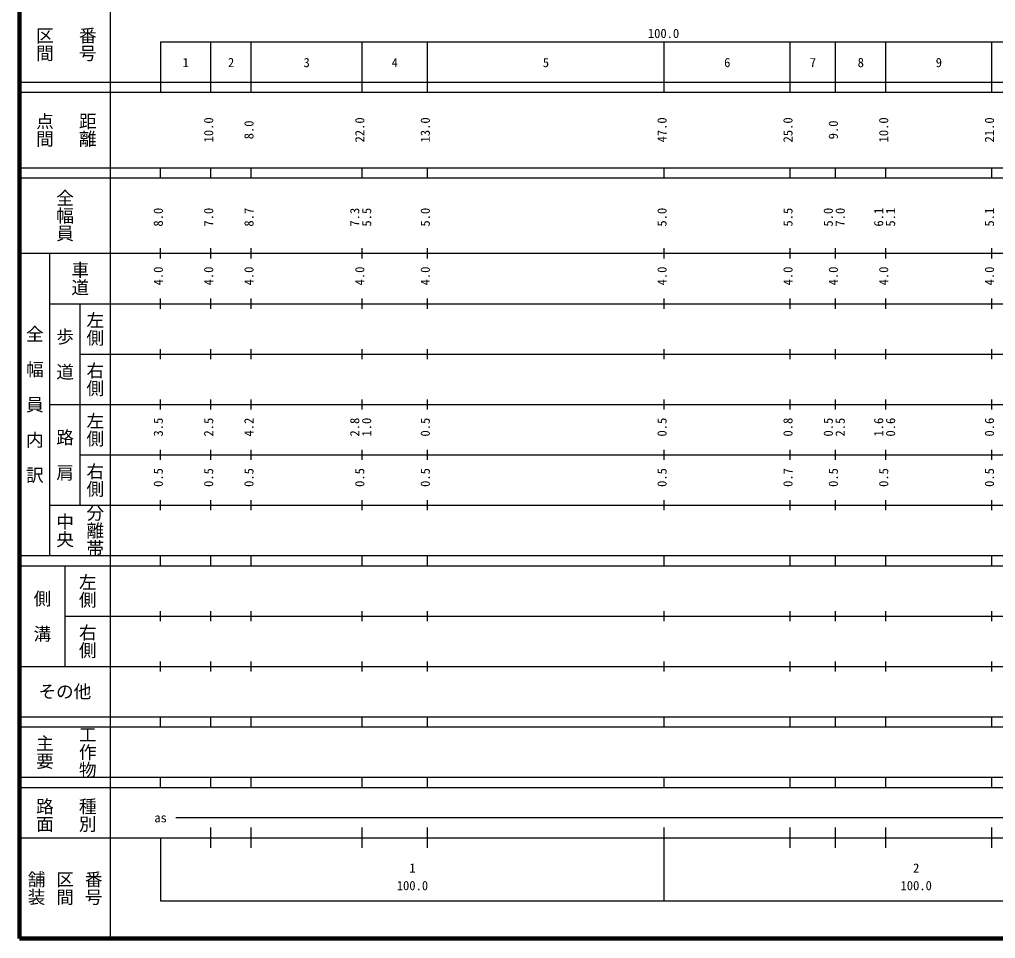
# Model space of a CAD drawing. Units: millimetres on the paper, enlarged 1000 times. Extents: x 40000 to 680000, y 20000 to 380000.
# Drawn here: x 40000 to 233741, y 20000 to 202409 of the extents above; entities that cross this region are included whole.
import ezdxf
from ezdxf.enums import TextEntityAlignment as Align

# ---------------------------------------------------------------- set-up
doc = ezdxf.new("R2010")
doc.units = ezdxf.units.MM
doc.header["$LTSCALE"] = 1000
doc.layers.add('M-TTL', color=2, linetype='Continuous', lineweight=140)
doc.layers.add('M-TTL-BAND', color=7, linetype='Continuous', lineweight=25)
doc.styles.add('@ＭＳ ゴシック', font='')
doc.styles.add('ＭＳ ゴシック', font='')
doc.styles.get('@ＭＳ ゴシック').set_extended_font_data('@MS Gothic')
doc.styles.get('ＭＳ ゴシック').set_extended_font_data('MS Gothic')

msp = doc.modelspace()

# ---------------------------------------------------------------- linework, layer by layer
at = {"layer": 'M-TTL'}
for p, q in [((40000, 380000), (40000, 20000)), ((40000, 20000), (680000, 20000))]:
    msp.add_line(p, q, dxfattribs=at)
at = {"layer": 'M-TTL-BAND'}
for p, q in [((58000, 370000), (58000, 20000)), ((68000, 198000), (579000, 198000)), ((68000, 198000), (68000, 188000)), ((78000, 188000), (78000, 198000)), ((86000, 188000), (86000, 198000)), ((108000, 188000), (108000, 198000)), ((121000, 188000), (121000, 198000)), ((168000, 188000), (168000, 198000)), ((193000, 188000), (193000, 198000)), ((202000, 188000), (202000, 198000)), ((212000, 188000), (212000, 198000)), ((233000, 188000), (233000, 198000)), ((40000, 190000), (579000, 190000)), ((40000, 188000), (579000, 188000)), ((40000, 173000), (579000, 173000)), ((68000, 171000), (68000, 173000)), ((78000, 171000), (78000, 173000)), ((86000, 171000), (86000, 173000)), ((108000, 171000), (108000, 173000)), ((121000, 171000), (121000, 173000)), ((168000, 171000), (168000, 173000)), ((193000, 171000), (193000, 173000)), ((202000, 171000), (202000, 173000)), ((212000, 171000), (212000, 173000)), ((233000, 171000), (233000, 173000)), ((40000, 171000), (579000, 171000)), ((68000, 155000), (68000, 157000)), ((78000, 155000), (78000, 157000)), ((86000, 155000), (86000, 157000)), ((108000, 155000), (108000, 157000)), ((121000, 155000), (121000, 157000)), ((168000, 155000), (168000, 157000)), ((193000, 155000), (193000, 157000)), ((202000, 155000), (202000, 157000)), ((212000, 155000), (212000, 157000)), ((233000, 155000), (233000, 157000)), ((40000, 156000), (579000, 156000)), ((46000, 96000), (46000, 156000)), ((46000, 146000), (579000, 146000)), ((52000, 146000), (52000, 106000)), ((68000, 145000), (68000, 147000)), ((78000, 145000), (78000, 147000)), ((86000, 145000), (86000, 147000)), ((108000, 145000), (108000, 147000)), ((121000, 145000), (121000, 147000)), ((168000, 145000), (168000, 147000)), ((193000, 145000), (193000, 147000)), ((202000, 145000), (202000, 147000)), ((212000, 145000), (212000, 147000)), ((233000, 145000), (233000, 147000)), ((52000, 136000), (579000, 136000)), ((68000, 135000), (68000, 137000)), ((78000, 135000), (78000, 137000)), ((86000, 135000), (86000, 137000)), ((108000, 135000), (108000, 137000)), ((121000, 135000), (121000, 137000)), ((168000, 135000), (168000, 137000)), ((193000, 135000), (193000, 137000)), ((202000, 135000), (202000, 137000)), ((212000, 135000), (212000, 137000)), ((233000, 135000), (233000, 137000)), ((46000, 126000), (579000, 126000)), ((68000, 125000), (68000, 127000)), ((78000, 125000), (78000, 127000)), ((86000, 125000), (86000, 127000)), ((108000, 125000), (108000, 127000)), ((121000, 125000), (121000, 127000)), ((168000, 125000), (168000, 127000)), ((193000, 125000), (193000, 127000)), ((202000, 125000), (202000, 127000)), ((212000, 125000), (212000, 127000)), ((233000, 125000), (233000, 127000)), ((68000, 115000), (68000, 117000)), ((78000, 115000), (78000, 117000)), ((86000, 115000), (86000, 117000)), ((108000, 115000), (108000, 117000)), ((121000, 115000), (121000, 117000)), ((168000, 115000), (168000, 117000)), ((193000, 115000), (193000, 117000)), ((202000, 115000), (202000, 117000)), ((212000, 115000), (212000, 117000)), ((233000, 115000), (233000, 117000)), ((52000, 116000), (579000, 116000)), ((68000, 105000), (68000, 107000)), ((78000, 105000), (78000, 107000)), ((86000, 105000), (86000, 107000)), ((108000, 105000), (108000, 107000)), ((121000, 105000), (121000, 107000)), ((168000, 105000), (168000, 107000)), ((193000, 105000), (193000, 107000)), ((202000, 105000), (202000, 107000)), ((212000, 105000), (212000, 107000)), ((233000, 105000), (233000, 107000)), ((46000, 106000), (579000, 106000)), ((40000, 96000), (579000, 96000)), ((68000, 94000), (68000, 96000)), ((78000, 94000), (78000, 96000)), ((86000, 94000), (86000, 96000)), ((108000, 94000), (108000, 96000)), ((121000, 94000), (121000, 96000)), ((168000, 94000), (168000, 96000)), ((193000, 94000), (193000, 96000)), ((202000, 94000), (202000, 96000)), ((212000, 94000), (212000, 96000)), ((233000, 94000), (233000, 96000)), ((40000, 94000), (579000, 94000)), ((49000, 94000), (49000, 74000)), ((49000, 84000), (579000, 84000)), ((68000, 83000), (68000, 85000)), ((78000, 83000), (78000, 85000)), ((86000, 83000), (86000, 85000)), ((108000, 83000), (108000, 85000)), ((121000, 83000), (121000, 85000)), ((168000, 83000), (168000, 85000)), ((193000, 83000), (193000, 85000)), ((202000, 83000), (202000, 85000)), ((212000, 83000), (212000, 85000)), ((233000, 83000), (233000, 85000)), ((40000, 74000), (579000, 74000)), ((68000, 73000), (68000, 75000)), ((78000, 73000), (78000, 75000)), ((86000, 73000), (86000, 75000)), ((108000, 73000), (108000, 75000)), ((121000, 73000), (121000, 75000)), ((168000, 73000), (168000, 75000)), ((193000, 73000), (193000, 75000)), ((202000, 73000), (202000, 75000)), ((212000, 73000), (212000, 75000)), ((233000, 73000), (233000, 75000)), ((40000, 64000), (579000, 64000)), ((68000, 62000), (68000, 64000)), ((78000, 62000), (78000, 64000)), ((86000, 62000), (86000, 64000)), ((108000, 62000), (108000, 64000)), ((121000, 62000), (121000, 64000)), ((168000, 62000), (168000, 64000)), ((193000, 62000), (193000, 64000)), ((202000, 62000), (202000, 64000)), ((212000, 62000), (212000, 64000)), ((233000, 62000), (233000, 64000)), ((40000, 62000), (579000, 62000)), ((40000, 52000), (579000, 52000)), ((68000, 50000), (68000, 52000)), ((78000, 50000), (78000, 52000)), ((86000, 50000), (86000, 52000)), ((108000, 50000), (108000, 52000)), ((121000, 50000), (121000, 52000)), ((168000, 50000), (168000, 52000)), ((193000, 50000), (193000, 52000)), ((202000, 50000), (202000, 52000)), ((212000, 50000), (212000, 52000)), ((233000, 50000), (233000, 52000)), ((40000, 50000), (579000, 50000)), ((71000, 44000), (565000, 44000)), ((78000, 38000), (78000, 42000)), ((86000, 38000), (86000, 42000)), ((108000, 38000), (108000, 42000)), ((121000, 38000), (121000, 42000)), ((168000, 27500), (168000, 42000)), ((193000, 38000), (193000, 42000)), ((202000, 38000), (202000, 42000)), ((212000, 38000), (212000, 42000)), ((233000, 38000), (233000, 42000)), ((40000, 40000), (579000, 40000)), ((68000, 40000), (68000, 27500)), ((68000, 27500), (579000, 27500))]:
    msp.add_line(p, q, dxfattribs=at)

# ---------------------------------------------------------------- texts
at = {"layer": 'M-TTL-BAND', "style": '@ＭＳ ゴシック'}
for s, p in [('区間', (45000, 197500)), ('番号', (53500, 197500)), ('点間', (45000, 180500)), ('距離', (53500, 180500)), ('全幅員', (49000, 163500)), ('車道', (52000, 151000)), ('左側', (55000, 141000)), ('全\u3000幅\u3000員\u3000内\u3000訳', (43000, 126000)), ('歩\u3000道', (49000, 136000)), ('右側', (55000, 131000)), ('左側', (55000, 121000)), ('路\u3000肩', (49000, 116000)), ('右側', (55000, 111000)), ('分離帯', (55000, 101000)), ('中央', (49000, 101000)), ('左側', (53500, 89000)), ('側\u3000溝', (44500, 84000)), ('右側', (53500, 79000)), ('主要', (45000, 57000)), ('工作物', (53500, 57000)), ('路面', (45000, 44500)), ('種別', (53500, 44500)), ('舗装', (43333, 30000)), ('区間', (49000, 30000)), ('番号', (54667, 30000))]:
    msp.add_text(s, height=2566, rotation=270, dxfattribs=at).set_placement(p, align=Align.MIDDLE_CENTER)
at = {"layer": 'M-TTL-BAND', "style": 'ＭＳ ゴシック'}
for s, p in [('100.0', (167844, 198195)), ('1', (73000, 192405)), ('2', (82000, 192405)), ('3', (97000, 192405)), ('4', (114500, 192405)), ('5', (144500, 192405)), ('6', (180500, 192405)), ('7', (197500, 192405)), ('8', (207000, 192405)), ('9', (222500, 192405)), ('as', (68000, 42500)), ('2', (218000, 32523)), ('1', (118000, 32523)), ('100.0', (118000, 29033)), ('100.0', (218000, 29033))]:
    msp.add_text(s, height=1833, dxfattribs=at).set_placement(p, align=Align.BOTTOM_CENTER)
for s, p in [('10.0', (79000, 180500)), ('8.0', (87000, 180500)), ('22.0', (109000, 180500)), ('13.0', (122000, 180500)), ('47.0', (169000, 180500)), ('25.0', (194000, 180500)), ('9.0', (203000, 180500)), ('10.0', (213000, 180500)), ('21.0', (234000, 180500)), ('8.0', (69000, 163174)), ('7.0', (79000, 163174)), ('8.7', (87000, 163174)), ('7.3', (108000, 163174)), ('5.5', (110370, 163174)), ('5.0', (122000, 163174)), ('5.0', (169000, 163174)), ('5.5', (194000, 163174)), ('5.0', (202000, 163174)), ('7.0', (204370, 163174)), ('6.1', (212000, 163174)), ('5.1', (214370, 163174)), ('5.1', (234000, 163174)), ('4.0', (69000, 151500)), ('4.0', (79000, 151500)), ('4.0', (87000, 151500)), ('4.0', (109000, 151500)), ('4.0', (122000, 151500)), ('4.0', (169000, 151500)), ('4.0', (194000, 151500)), ('4.0', (203000, 151500)), ('4.0', (213000, 151500)), ('4.0', (234000, 151500)), ('3.5', (69000, 121500)), ('2.5', (79000, 121500)), ('4.2', (87000, 121500)), ('2.8', (108000, 121500)), ('1.0', (110370, 121500)), ('0.5', (122000, 121500)), ('0.5', (169000, 121500)), ('0.8', (194000, 121500)), ('0.5', (202000, 121500)), ('2.5', (204370, 121500)), ('1.6', (212000, 121500)), ('0.6', (214370, 121500)), ('0.6', (234000, 121500)), ('0.5', (69000, 111500)), ('0.5', (79000, 111500)), ('0.5', (87000, 111500)), ('0.5', (109000, 111500)), ('0.5', (122000, 111500)), ('0.5', (169000, 111500)), ('0.7', (194000, 111500)), ('0.5', (203000, 111500)), ('0.5', (213000, 111500)), ('0.5', (234000, 111500))]:
    msp.add_text(s, height=1833, rotation=90, dxfattribs=at).set_placement(p, align=Align.BOTTOM_CENTER)
msp.add_text('その他', height=2566, dxfattribs=at).set_placement((49000, 69000), align=Align.MIDDLE_CENTER)

doc.saveas('drawing.dxf')
